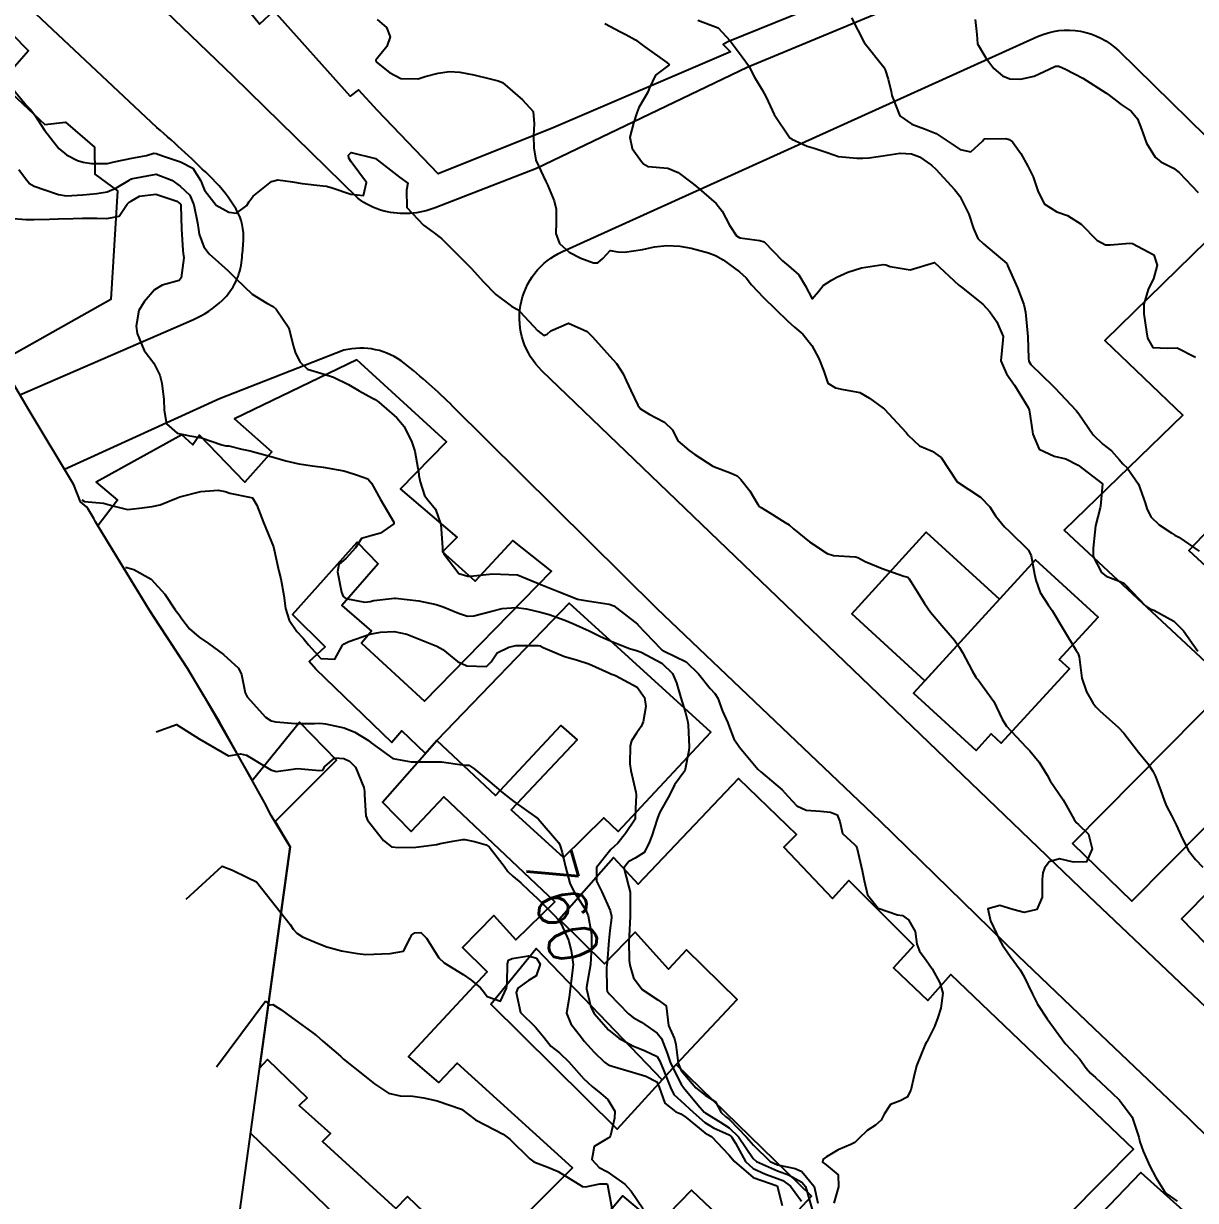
# Model space of a CAD drawing. Header units: metres. Extents: x 307586 to 320046, y 7427249 to 7434250.
# Drawn here: x 316696.3 to 316792.6, y 7432506.2 to 7432602.8 of the extents above; entities that cross this region are included whole.
import ezdxf
from ezdxf.enums import TextEntityAlignment as Align

# ---------------------------------------------------------------- set-up
doc = ezdxf.new("R2010")
doc.units = ezdxf.units.M
doc.header["$MEASUREMENT"] = 0
for name, color, linetype in [('Area', 45, 'Continuous'), ('Cotas', 45, 'Continuous'), ('Curvas de Nivel 1m', 11, 'Continuous'), ('Curvas de Nivel 5m', 15, 'Continuous'), ('Edificações', 30, 'Continuous'), ('Vias Primárias', 230, 'Continuous')]:
    doc.layers.add(name, color=color, linetype=linetype)
doc.styles.add('Style-STANDARD', font='STANDARD.shx')

msp = doc.modelspace()

# ---------------------------------------------------------------- linework, layer by layer
at = {"layer": 'Area'}
msp.add_polyline3d([(316711.079, 7432483.437, 768.896), (316718.211, 7432535.209, 767.11), (316718.044, 7432535.504, 766.591), (316716.675, 7432537.787, 761.171), (316716.127, 7432538.85, 761.051), (316712.411, 7432545.456, 765.061), (316709.795, 7432549.862, 761.771), (316707.037, 7432554.054, 762.871), (316706.641, 7432554.67, 762.941), (316703.254, 7432560.223, 763.591), (316702.243, 7432561.888, 763.741), (316702.105, 7432562.165, 762.661), (316701.687, 7432562.847, 762.831), (316701.604, 7432563.002, 762.841), (316701.505, 7432563.137, 762.973), (316701.018, 7432563.549, 758.56), (316700.461, 7432564.941, 758.551), (316696.782, 7432571.031, 758.541), (316692.667, 7432578.031, 762.681)], dxfattribs=at)
at = {"layer": 'Curvas de Nivel 1m', "flags": 128}
for points, elevation in [([(316751.702, 7432603.095), (316753.364, 7432602.481), (316754.339, 7432601.4), (316755.333, 7432600.094), (316755.868, 7432599.382), (316756.356, 7432598.417), (316756.981, 7432597.365), (316757.294, 7432596.777), (316757.967, 7432595.353), (316759.254, 7432593.449), (316759.314, 7432593.4), (316759.412, 7432593.338), (316760.671, 7432592.742), (316761.246, 7432592.598), (316762.316, 7432592.225), (316763.239, 7432591.913), (316764.753, 7432591.76), (316765.238, 7432591.761), (316765.767, 7432591.791), (316767.241, 7432592.008), (316768.296, 7432592.175), (316769.242, 7432592.126), (316769.904, 7432591.874), (316770.869, 7432591.195), (316771.228, 7432590.851), (316772.801, 7432589.174), (316773.198, 7432588.641), (316773.951, 7432587.162), (316774.338, 7432585.992), (316774.688, 7432585.155), (316775.156, 7432584.721), (316777.06, 7432583.121), (316777.09, 7432583.078), (316777.131, 7432582.947), (316777.95, 7432581.112), (316778.454, 7432579.745), (316778.611, 7432579.105), (316778.774, 7432577.395), (316778.781, 7432577.103), (316778.844, 7432575.303), (316778.869, 7432575.102), (316779.039, 7432574.828), (316780.846, 7432573.072), (316780.929, 7432572.988), (316781.011, 7432572.899), (316782.774, 7432571.052), (316782.989, 7432570.771), (316784.153, 7432569.038), (316784.955, 7432568.264), (316785.651, 7432567.72), (316786.28, 7432567.01), (316786.603, 7432566.669), (316786.936, 7432566.331), (316787.882, 7432564.99), (316788.438, 7432563.446), (316788.558, 7432562.983), (316788.886, 7432562.312), (316789.563, 7432561.653), (316790.628, 7432560.954), (316790.871, 7432560.808), (316791.179, 7432560.637), (316792.851, 7432559.49)], 753), ([(316764.312, 7432603.281), (316765.353, 7432601.27), (316766.961, 7432599.245), (316767.084, 7432599.007), (316767.313, 7432598.264), (316767.578, 7432597.237), (316767.612, 7432596.925), (316768.28, 7432595.23), (316769.273, 7432594.553), (316770.307, 7432594.165), (316771.262, 7432593.8), (316772.176, 7432593.181), (316773.246, 7432592.483), (316774.125, 7432592.28), (316775.066, 7432593.152), (316775.14, 7432593.265), (316775.256, 7432593.341), (316776.994, 7432593.386), (316777.256, 7432593.304), (316777.526, 7432593.117), (316778.218, 7432592.135), (316778.8, 7432591.104), (316779.22, 7432590.231), (316779.611, 7432589.094), (316780.132, 7432588.025), (316781.186, 7432587.357), (316782.053, 7432587.061), (316783.176, 7432586.346), (316784.461, 7432585.037), (316785.157, 7432584.641), (316785.545, 7432584.636), (316787.16, 7432584.797), (316787.39, 7432584.767), (316789.145, 7432583.819), (316789.421, 7432582.976), (316789.122, 7432581.843), (316788.811, 7432581.288), (316788.684, 7432580.984), (316788.316, 7432579.766), (316788.318, 7432578.988), (316788.542, 7432577.511), (316788.628, 7432576.984), (316789.055, 7432576.21), (316790.251, 7432576.158), (316791.055, 7432576.191), (316792.565, 7432575.418)], 752), ([(316774.458, 7432603.159), (316774.591, 7432601.927), (316774.649, 7432601.157), (316775.336, 7432599.999), (316776.009, 7432599.14), (316776.705, 7432598.517), (316777.315, 7432598.295), (316778.18, 7432598.246), (316779.317, 7432598.499), (316780.531, 7432599.082), (316781.069, 7432599.331), (316781.327, 7432599.31), (316781.884, 7432599.064), (316783.316, 7432598.329), (316785.201, 7432597.134), (316785.303, 7432597.07), (316785.328, 7432597.054), (316785.358, 7432597.029), (316786.463, 7432596.181), (316787.289, 7432595.623), (316787.795, 7432594.995), (316788.113, 7432594.149), (316788.529, 7432592.987), (316789.242, 7432591.846), (316789.724, 7432591.459), (316790.757, 7432590.957), (316791.228, 7432590.599), (316792.774, 7432588.934)], 751), ([(316744.064, 7432602.825), (316745.359, 7432602.149), (316745.781, 7432601.927), (316746.578, 7432601.492), (316747.344, 7432600.917), (316749.152, 7432599.635), (316749.323, 7432599.491), (316749.34, 7432599.46), (316749.322, 7432599.409), (316748.216, 7432598.569), (316747.702, 7432597.476), (316747.592, 7432597.184), (316747.291, 7432596.653), (316746.84, 7432595.926), (316746.679, 7432595.489), (316746.421, 7432594.649), (316746.124, 7432593.497), (316746.306, 7432592.557), (316747.067, 7432591.482), (316747.23, 7432591.313), (316747.62, 7432591.084), (316749.225, 7432590.933), (316750.068, 7432590.599), (316751.208, 7432589.739), (316751.578, 7432589.426), (316753.189, 7432588.04), (316753.698, 7432587.405), (316754.302, 7432586.262), (316754.868, 7432585.393), (316755.151, 7432585.227), (316756.799, 7432585.015), (316757.148, 7432584.882), (316758.657, 7432583.345), (316759.129, 7432582.931), (316759.984, 7432582.189), (316760.506, 7432581.319), (316761.096, 7432580.21), (316761.597, 7432580.814), (316761.979, 7432581.301), (316762.658, 7432581.754), (316763.12, 7432581.988), (316764.013, 7432582.392), (316765.128, 7432582.752), (316766.915, 7432583.027), (316767.131, 7432583.011), (316767.49, 7432582.876), (316769.127, 7432582.58), (316771.133, 7432583.19), (316773.115, 7432581.347), (316773.333, 7432581.168), (316775.092, 7432579.762), (316775.675, 7432579.141), (316776.258, 7432578.315), (316776.769, 7432577.124), (316776.745, 7432576.81), (316776.574, 7432575.127), (316777.027, 7432574.042), (316777.693, 7432573.113), (316778.812, 7432571.285), (316778.893, 7432571.101), (316778.985, 7432570.561), (316779.204, 7432569.096), (316779.734, 7432567.871), (316780.945, 7432567.283), (316781.901, 7432567.06), (316782.938, 7432566.547), (316784.923, 7432565.03), (316784.752, 7432563.174), (316784.721, 7432563.032), (316784.339, 7432561.574), (316784.301, 7432561.036), (316784.155, 7432559.735), (316784.169, 7432559.037), (316784.83, 7432557.746), (316785.232, 7432557.429), (316786.368, 7432557.007), (316786.686, 7432556.866), (316786.82, 7432556.73), (316788.464, 7432554.983), (316788.8, 7432554.763), (316789.138, 7432554.634), (316790.785, 7432553.732), (316791.584, 7432552.942), (316792.756, 7432551.269)], 754), ([(316695.296, 7432597.649), (316696.578, 7432596.09), (316696.917, 7432595.733), (316697.265, 7432595.299), (316698.055, 7432594.072), (316699.23, 7432592.549), (316699.854, 7432592.051), (316700.767, 7432591.585), (316701.217, 7432591.43), (316701.909, 7432591.33), (316703.216, 7432591.334), (316703.762, 7432591.46), (316705.221, 7432591.759), (316706.414, 7432591.972), (316707.019, 7432592.17), (316707.226, 7432592.157), (316707.734, 7432591.955), (316709.218, 7432591.471), (316710.219, 7432590.931), (316710.89, 7432589.915), (316710.977, 7432589.689), (316711.195, 7432589.132), (316712.134, 7432587.9), (316713.174, 7432587.319), (316713.813, 7432587.243), (316714.676, 7432587.875), (316714.866, 7432588.193), (316715.191, 7432588.653), (316716.698, 7432589.848), (316717.205, 7432589.992), (316718.403, 7432589.828), (316719.201, 7432589.674), (316720.906, 7432589.501), (316721.2, 7432589.456), (316721.662, 7432589.322), (316723.193, 7432588.804), (316724.253, 7432588.698), (316724.497, 7432589.757), (316723.228, 7432591.469), (316723.035, 7432591.772), (316723.005, 7432592.003), (316723.238, 7432592.229), (316725.233, 7432591.75), (316727.21, 7432590.205), (316727.872, 7432589.713), (316727.786, 7432589.125), (316727.801, 7432587.714), (316729.161, 7432586.252), (316729.966, 7432585.688), (316730.645, 7432585.174), (316731.143, 7432584.683), (316732.143, 7432583.66), (316733.123, 7432582.706), (316734.078, 7432581.64), (316735.097, 7432580.565), (316736.402, 7432579.61), (316736.842, 7432579.365), (316737.079, 7432579.18), (316738.568, 7432577.585), (316739.057, 7432577.206), (316739.331, 7432577.303), (316739.62, 7432577.572), (316741.07, 7432578.219), (316742.615, 7432577.534), (316743.056, 7432577.092), (316744.458, 7432575.516), (316745.027, 7432574.887), (316745.57, 7432574.053), (316745.817, 7432573.498), (316746.198, 7432572.685), (316746.781, 7432571.483), (316746.988, 7432571.18), (316747.712, 7432570.743), (316748.972, 7432570.072), (316749.617, 7432569.45), (316750.06, 7432568.549), (316750.946, 7432567.779), (316751.438, 7432567.425), (316752.929, 7432566.458), (316754.431, 7432565.884), (316754.917, 7432565.662), (316755.239, 7432565.385), (316755.962, 7432564.432), (316756.587, 7432563.365), (316756.712, 7432563.182), (316756.89, 7432563.068), (316757.609, 7432562.63), (316758.878, 7432561.851), (316759.195, 7432561.654), (316759.555, 7432561.33), (316760.857, 7432560.256), (316762.322, 7432559.295), (316762.841, 7432559.129), (316764.601, 7432559.024), (316764.84, 7432558.971), (316765.442, 7432558.649), (316766.831, 7432558.061), (316768.616, 7432557.431), (316768.825, 7432557.383), (316768.943, 7432557.337), (316769.056, 7432557.217), (316769.736, 7432556.13), (316770.302, 7432555.198), (316770.792, 7432554.477), (316771.889, 7432553.179), (316772.763, 7432552.179), (316773.179, 7432551.585), (316773.418, 7432551.16), (316774.232, 7432549.646), (316774.529, 7432549.143), (316774.618, 7432549.038), (316774.721, 7432548.925), (316775.988, 7432547.127), (316776.689, 7432545.687), (316777.033, 7432545.117), (316778.657, 7432543.397), (316778.946, 7432543.096), (316779.718, 7432542.158), (316780.368, 7432541.074), (316780.626, 7432540.627), (316781.699, 7432539.059), (316782.587, 7432537.444), (316782.749, 7432537.212), (316782.959, 7432537.044), (316783.777, 7432536.234), (316784.073, 7432535.027), (316783.621, 7432533.96), (316782.546, 7432533.944), (316781.39, 7432534.222), (316780.546, 7432533.962), (316780.162, 7432533.452), (316780.017, 7432533.078), (316779.956, 7432532.507), (316779.978, 7432531.078), (316779.527, 7432530.055), (316778.494, 7432529.808), (316777.548, 7432530.058), (316776.502, 7432530.396), (316775.521, 7432530.107), (316775.723, 7432529.128), (316776.467, 7432527.561), (316776.712, 7432527.118), (316777.354, 7432526.211), (316778.154, 7432525.103), (316778.436, 7432524.63), (316779.163, 7432523.089), (316779.592, 7432522.269), (316780.393, 7432521.07), (316781.845, 7432519.055), (316782.358, 7432518.521), (316783.066, 7432517.755), (316783.577, 7432517.031), (316783.924, 7432516.612), (316784.335, 7432516.264), (316785.697, 7432515.006), (316786.314, 7432514.386), (316787.368, 7432512.989), (316787.901, 7432511.359), (316787.984, 7432510.983), (316788.261, 7432510.213), (316788.819, 7432508.971), (316789.31, 7432508.04), (316789.997, 7432506.953), (316790.088, 7432506.818), (316790.22, 7432506.683), (316791.05, 7432506.106)], 756), ([(316695.94, 7432590.829), (316696.5, 7432590.091), (316696.806, 7432589.693), (316697.197, 7432589.457), (316698.087, 7432589.178), (316699.19, 7432588.79), (316699.821, 7432588.682), (316701.19, 7432588.76), (316702.344, 7432588.866), (316703.193, 7432589.003), (316703.903, 7432589.296), (316705.067, 7432589.991), (316705.151, 7432590.043), (316705.204, 7432590.058), (316705.306, 7432590.091), (316707.208, 7432590.443), (316708.512, 7432589.947), (316709.198, 7432589.459), (316709.977, 7432588.714), (316710.314, 7432587.923), (316710.625, 7432586.454), (316710.697, 7432585.917), (316710.75, 7432585.517), (316711.139, 7432584.483), (316711.57, 7432583.906), (316713.113, 7432582.541), (316713.755, 7432581.884), (316715.094, 7432580.583), (316716.304, 7432579.852), (316716.82, 7432579.583), (316717.078, 7432579.358), (316718.113, 7432577.829), (316718.48, 7432576.387), (316718.63, 7432575.824), (316719.025, 7432575.035), (316719.654, 7432574.445), (316721.015, 7432574.015), (316721.78, 7432573.782), (316723.007, 7432573.184), (316723.901, 7432572.66), (316724.996, 7432572.062), (316725.204, 7432571.947), (316725.506, 7432571.735), (316726.974, 7432570.44), (316727.591, 7432569.714), (316728.225, 7432568.433), (316728.456, 7432567.705), (316728.781, 7432565.835), (316728.8, 7432565.701), (316728.908, 7432565.175), (316729.257, 7432564.055), (316729.536, 7432563.69), (316730.15, 7432562.946), (316730.583, 7432561.674), (316730.733, 7432559.783), (316730.725, 7432559.672), (316730.723, 7432559.553), (316730.839, 7432559.278), (316732.062, 7432557.658), (316732.82, 7432557.444), (316733.028, 7432557.439), (316734.823, 7432557.62), (316736.822, 7432557.546), (316736.886, 7432557.535), (316738.811, 7432556.758), (316740.16, 7432556.202), (316740.799, 7432555.961), (316741.826, 7432555.54), (316742.791, 7432555.368), (316744.425, 7432555.141), (316744.788, 7432554.993), (316746.734, 7432553.48), (316746.773, 7432553.443), (316748.647, 7432551.461), (316748.752, 7432551.38), (316748.937, 7432551.27), (316750.738, 7432550.404), (316751.763, 7432549.42), (316752.711, 7432548.205), (316753.098, 7432547.795), (316753.338, 7432547.4), (316753.728, 7432546.354), (316754.146, 7432545.388), (316754.292, 7432545.009), (316754.66, 7432544.083), (316755.114, 7432543.375), (316756.635, 7432541.567), (316756.859, 7432541.358), (316758.611, 7432539.881), (316759.107, 7432539.332), (316759.832, 7432538.559), (316760.592, 7432538.222), (316761.763, 7432538.127), (316762.591, 7432538.059), (316763.138, 7432537.832), (316763.347, 7432537.279), (316763.585, 7432536.287), (316764.564, 7432535.391), (316764.694, 7432535.259), (316764.771, 7432535.047), (316765.195, 7432533.253), (316765.34, 7432532.436), (316765.633, 7432531.249), (316766.497, 7432530.176), (316768.098, 7432529.615), (316768.488, 7432529.558), (316768.996, 7432529.212), (316769.528, 7432528.259), (316769.687, 7432527.202), (316769.885, 7432526.626), (316770.45, 7432525.884), (316770.93, 7432525.185), (316771.565, 7432524.039), (316771.817, 7432523.176), (316771.64, 7432521.938), (316771.396, 7432521.18), (316771.118, 7432520.447), (316770.487, 7432519.189), (316770.446, 7432519.105), (316770.361, 7432518.954), (316769.641, 7432517.201), (316769.444, 7432516.313), (316769.174, 7432515.207), (316768.891, 7432514.635), (316768.31, 7432514.327), (316767.505, 7432514.028), (316766.988, 7432513.233), (316766.762, 7432512.762), (316766.284, 7432512.339), (316765.613, 7432511.913), (316764.922, 7432511.254), (316764.6, 7432510.925), (316764.265, 7432510.751), (316763.212, 7432510.322), (316762.25, 7432509.747), (316761.989, 7432509.55), (316761.92, 7432509.293), (316762.241, 7432509.072), (316763.215, 7432508.258), (316763.258, 7432507.274), (316762.873, 7432505.943)], 757), ([(316695.164, 7432586.826), (316696.522, 7432586.73), (316697.163, 7432586.732), (316698.473, 7432586.758), (316699.164, 7432586.769), (316700.403, 7432586.802), (316701.165, 7432586.829), (316702.336, 7432586.847), (316703.165, 7432586.822), (316704.178, 7432586.99), (316704.838, 7432587.993), (316705.015, 7432588.161), (316705.186, 7432588.268), (316705.852, 7432588.643), (316707.191, 7432588.806), (316708.905, 7432588.224), (316709.184, 7432588.015), (316709.221, 7432587.977), (316709.238, 7432587.939), (316709.245, 7432587.876), (316709.311, 7432585.938), (316709.402, 7432584.203), (316709.446, 7432583.935), (316709.493, 7432583.569), (316709.265, 7432581.938), (316709.101, 7432581.72), (316707.715, 7432581.336), (316707.093, 7432580.959), (316706.247, 7432579.968), (316705.799, 7432579.249), (316705.571, 7432577.975), (316705.651, 7432577.377), (316706.225, 7432575.968), (316707.022, 7432574.915), (316707.533, 7432573.955), (316707.676, 7432573.28), (316707.841, 7432571.951), (316707.87, 7432571.055), (316708.063, 7432569.949), (316708.955, 7432569.173), (316709.975, 7432568.947), (316710.952, 7432568.808), (316712.607, 7432568.233), (316712.945, 7432568.134), (316713.184, 7432568.125), (316714.259, 7432567.87), (316714.941, 7432567.716), (316715.126, 7432567.673), (316716.933, 7432567.175), (316717.864, 7432566.895), (316718.925, 7432566.651), (316720.254, 7432566.469), (316720.922, 7432566.374), (316722.618, 7432566.072), (316722.916, 7432566), (316723.66, 7432565.759), (316724.594, 7432565.429), (316724.906, 7432565.083), (316725.641, 7432563.733), (316726.734, 7432561.862), (316726.729, 7432561.721), (316725.632, 7432560.961), (316724.858, 7432560.759), (316724.075, 7432560.531), (316723.578, 7432559.759), (316722.834, 7432558.904), (316722.217, 7432558.388), (316722.107, 7432557.777), (316722.445, 7432556.127), (316722.571, 7432555.772), (316722.791, 7432555.594), (316724.343, 7432555.302), (316724.789, 7432555.361), (316725.105, 7432555.422), (316726.792, 7432555.636), (316726.877, 7432555.635), (316728.79, 7432555.399), (316730.217, 7432555.108), (316730.785, 7432554.915), (316732.056, 7432554.381), (316732.778, 7432554.158), (316733.299, 7432554.163), (316734.782, 7432554.563), (316735.618, 7432554.778), (316736.786, 7432554.863), (316737.626, 7432554.75), (316738.782, 7432554.481), (316739.489, 7432554.278), (316740.775, 7432553.808), (316741.422, 7432553.544), (316742.767, 7432552.929), (316743.711, 7432552.465), (316744.758, 7432551.998), (316746.089, 7432551.487), (316746.75, 7432551.298), (316747.034, 7432551.192), (316748.735, 7432550.298), (316749.616, 7432549.447), (316749.936, 7432548.663), (316750.294, 7432547.436), (316750.684, 7432546.199), (316750.865, 7432545.428), (316750.901, 7432545.198), (316750.99, 7432543.427), (316750.967, 7432543.109), (316750.633, 7432541.43), (316749.771, 7432540.287), (316749.368, 7432539.449), (316748.589, 7432538.043), (316748.399, 7432537.648), (316748.347, 7432537.462), (316747.917, 7432536.112), (316747.676, 7432535.469), (316747.294, 7432534.724), (316746.541, 7432534.282), (316746.035, 7432533.988), (316745.62, 7432533.489), (316746.002, 7432532.001), (316746.153, 7432531.484), (316746.147, 7432529.824), (316746.137, 7432529.483), (316746.059, 7432527.892), (316746.044, 7432527.484), (316746.065, 7432525.858), (316746.103, 7432525.483), (316746.423, 7432524.453), (316747.123, 7432523.473), (316748.405, 7432522.635), (316749.086, 7432522.136), (316749.167, 7432521.448), (316749.29, 7432520.536), (316749.78, 7432519.439), (316749.9, 7432518.979), (316750.073, 7432517.434), (316750.334, 7432516.834), (316751.541, 7432515.418), (316752.307, 7432514.799), (316753.157, 7432514.253), (316753.622, 7432513.39), (316753.963, 7432513.059), (316754.287, 7432512.817), (316755.687, 7432511.366), (316756.263, 7432510.684), (316757.642, 7432509.346), (316758.24, 7432509.081), (316759.7, 7432508.781), (316760.235, 7432508.526), (316761.236, 7432507.3), (316761.56, 7432505.946)], 758), ([(316701.113, 7432563.7), (316701.341, 7432563.57), (316702.884, 7432563.427), (316703.666, 7432563.213), (316704.877, 7432562.92), (316705.842, 7432563.007), (316706.881, 7432563.148), (316707.541, 7432563.295), (316708.891, 7432563.835), (316709.152, 7432563.936), (316710.898, 7432564.385), (316712.298, 7432564.497), (316712.898, 7432564.388), (316713.261, 7432564.249), (316714.894, 7432563.926), (316715.117, 7432563.858), (316715.485, 7432563.256), (316716.043, 7432561.848), (316716.843, 7432559.84), (316717.301, 7432557.835), (316717.445, 7432557.202), (316717.701, 7432555.831), (316717.845, 7432554.767), (316718.141, 7432553.826), (316718.764, 7432552.9), (316719.283, 7432552.337), (316719.721, 7432551.805), (316720.736, 7432550.657), (316721.891, 7432550.623), (316722.529, 7432551.772), (316722.654, 7432551.871), (316722.754, 7432551.92), (316723.053, 7432552.063), (316724.762, 7432552.669), (316725.649, 7432552.846), (316726.765, 7432552.887), (316727.792, 7432552.68), (316728.759, 7432552.29), (316729.184, 7432552.12), (316730.266, 7432551.677), (316730.749, 7432551.397), (316731.959, 7432550.434), (316732.729, 7432550.079), (316734.338, 7432550.017), (316734.734, 7432550.388), (316735.214, 7432551.147), (316736.177, 7432551.606), (316736.639, 7432551.716), (316736.754, 7432551.73), (316738.595, 7432551.741), (316738.754, 7432551.699), (316738.833, 7432551.659), (316739, 7432551.576), (316740.742, 7432550.847), (316741.722, 7432550.556), (316742.733, 7432550.219), (316744.386, 7432549.505), (316744.609, 7432549.389), (316744.721, 7432549.349), (316744.94, 7432549.279), (316746.711, 7432548.302), (316747.305, 7432547.474), (316747.429, 7432546.736), (316747.197, 7432545.475), (316747.05, 7432545.095), (316746.664, 7432544.546), (316746.246, 7432543.895), (316746.147, 7432543.485), (316746.113, 7432542.01), (316746.187, 7432541.484), (316746.606, 7432539.685), (316746.642, 7432539.48), (316746.644, 7432539.438), (316746.591, 7432538.31), (316746.561, 7432537.503), (316746.55, 7432537.48), (316745.763, 7432536.29), (316745.119, 7432535.494), (316744.833, 7432535.215), (316744.548, 7432534.976), (316743.389, 7432533.517), (316743.385, 7432532.38), (316743.826, 7432531.51), (316744.49, 7432529.963), (316744.607, 7432529.499), (316744.61, 7432529.37), (316744.471, 7432528.342), (316744.378, 7432527.501), (316744.24, 7432525.699), (316744.22, 7432525.503), (316744.206, 7432525.278), (316744.213, 7432523.503), (316744.252, 7432523.343), (316744.409, 7432523.12), (316746.003, 7432521.484), (316746.388, 7432521.18), (316747.06, 7432520.796), (316748.369, 7432519.897), (316748.7, 7432519.455), (316749.166, 7432518.263), (316749.439, 7432517.444), (316750.317, 7432515.712), (316750.52, 7432515.428), (316751.708, 7432514.006), (316752.219, 7432513.411), (316752.292, 7432513.342), (316753.496, 7432512.603), (316754.28, 7432512.116), (316755.03, 7432511.372), (316756.246, 7432509.597), (316756.503, 7432509.357), (316758.235, 7432508.576), (316759.153, 7432508.247), (316760.226, 7432507.657), (316760.529, 7432507.307), (316760.686, 7432506.838), (316761.12, 7432505.301)], 759), ([(316707.223, 7432544.64), (316708.898, 7432545.251), (316710.743, 7432544.069), (316713.17, 7432542.676), (316714.152, 7432542.849), (316714.642, 7432542.739), (316716.088, 7432541.845), (316716.628, 7432541.538), (316717.07, 7432541.392), (316718.63, 7432541.619), (316718.813, 7432541.634), (316720.628, 7432541.459), (316720.916, 7432541.5), (316721.069, 7432541.786), (316721.899, 7432542.519), (316722.64, 7432542.456), (316723.1, 7432542.225), (316723.578, 7432541.756), (316724.28, 7432540.073), (316724.327, 7432539.744), (316724.325, 7432539.469), (316724.448, 7432537.742), (316724.578, 7432537.379), (316725.877, 7432535.727), (316726.548, 7432535.212), (316727.122, 7432535.139), (316728.548, 7432535.181), (316730.277, 7432535.401), (316730.551, 7432535.473), (316730.711, 7432535.509), (316731.568, 7432535.66), (316732.392, 7432535.815), (316732.555, 7432535.816), (316733.35, 7432535.638), (316734.305, 7432535.378), (316734.549, 7432535.205), (316735.788, 7432533.607), (316736.097, 7432533.172), (316736.525, 7432532.76), (316737.163, 7432532.237), (316737.86, 7432531.587), (316738.504, 7432530.984), (316739.917, 7432529.558), (316740.193, 7432529.267), (316740.476, 7432528.87), (316741.066, 7432527.544), (316741.307, 7432526.685), (316741.449, 7432525.54), (316741.348, 7432524.617), (316741.214, 7432523.542), (316741.123, 7432522.825), (316740.916, 7432521.545), (316741.267, 7432520.654), (316742.137, 7432519.532), (316742.36, 7432519.253), (316743.172, 7432518.338), (316744.037, 7432517.505), (316744.34, 7432517.305), (316744.657, 7432517.178), (316746.331, 7432516.689), (316747.433, 7432516.362), (316748.319, 7432515.89), (316748.51, 7432515.457), (316748.993, 7432514.142), (316749.9, 7432513.436), (316750.172, 7432513.312), (316750.291, 7432513.271), (316750.733, 7432512.981), (316752.276, 7432511.706), (316752.458, 7432511.591), (316752.805, 7432511.402), (316754.251, 7432509.898), (316754.673, 7432509.376), (316756.23, 7432508.052), (316758.212, 7432507.351), (316758.614, 7432505.741)], 761), ([(316709.693, 7432530.89), (316712.628, 7432533.6), (316713.486, 7432533.279), (316714.717, 7432532.676), (316715.472, 7432532.32), (316718.223, 7432528.827), (316718.469, 7432528.448), (316718.761, 7432528.111), (316719.244, 7432527.808), (316720.455, 7432527.277), (316721.245, 7432526.988), (316722.446, 7432526.66), (316723.762, 7432526.431), (316724.442, 7432526.359), (316725.759, 7432526.411), (316726.444, 7432526.44), (316727.517, 7432526.64), (316728.081, 7432527.704), (316728.2, 7432527.968), (316728.467, 7432528.136), (316728.939, 7432528.164), (316729.419, 7432527.686), (316730.439, 7432526.073), (316730.86, 7432525.666), (316732.423, 7432524.702), (316733.055, 7432524.277), (316733.85, 7432523.628), (316734.099, 7432523.314), (316734.406, 7432522.9), (316735.487, 7432522.524), (316735.978, 7432523.604), (316736.031, 7432523.99), (316736.059, 7432525.604), (316736.146, 7432525.894), (316736.439, 7432526.036), (316737.785, 7432526.244), (316738.44, 7432526.065), (316738.743, 7432525.575), (316738.423, 7432524.601), (316737.794, 7432524.212), (316736.93, 7432523.595), (316736.771, 7432523.234), (316737.131, 7432521.593), (316738.375, 7432520.388), (316739.041, 7432519.57), (316739.614, 7432518.82), (316740.35, 7432518.29), (316741.11, 7432517.542), (316742.322, 7432516.15), (316743.02, 7432515.519), (316743.736, 7432514.937), (316744.302, 7432514.439), (316744.887, 7432513.494), (316744.857, 7432512.924), (316744.517, 7432511.498), (316744.435, 7432511.334), (316744.269, 7432511.25), (316743.182, 7432510.593), (316743.004, 7432509.519), (316743.602, 7432508.875), (316744.233, 7432508.543), (316745.693, 7432507.485), (316746.214, 7432506.915), (316747.206, 7432505.47)], 762), ([(316712.163, 7432517.14), (316716.183, 7432522.497), (316716.228, 7432522.489), (316716.298, 7432522.454), (316716.341, 7432522.434), (316716.496, 7432522.234), (316716.521, 7432522.21), (316716.585, 7432522.215), (316716.799, 7432522.238), (316717.454, 7432521.829), (316718.383, 7432521.162), (316720.272, 7432519.791), (316720.328, 7432519.756), (316720.362, 7432519.731), (316720.913, 7432519.229), (316722.345, 7432517.994), (316722.461, 7432517.885), (316722.598, 7432517.766), (316724.323, 7432516.402), (316725.141, 7432515.732), (316726.305, 7432514.967), (316727.263, 7432514.751), (316728.303, 7432514.721), (316729.206, 7432514.591), (316730.3, 7432514.339), (316732.293, 7432513.65), (316733.429, 7432512.777), (316734.28, 7432512.351), (316735.723, 7432511.605), (316736.267, 7432511.186), (316737.915, 7432509.583), (316738.241, 7432509.339), (316739.503, 7432508.829), (316740.233, 7432508.53), (316741.877, 7432507.533), (316742.219, 7432507.295), (316742.476, 7432507.27), (316743.657, 7432507.508), (316744.223, 7432507.513), (316744.247, 7432507.5), (316744.285, 7432507.436), (316744.631, 7432505.496)], 763)]:
    msp.add_lwpolyline(points, dxfattribs=dict(at, elevation=elevation))
at = {"layer": 'Curvas de Nivel 5m', "flags": 128}
for points, elevation in [([(316725.367, 7432603.164), (316726.13, 7432602.507), (316726.443, 7432601.734), (316726.152, 7432600.926), (316725.326, 7432599.93), (316725.25, 7432599.825), (316725.249, 7432599.751), (316725.322, 7432599.645), (316726.379, 7432598.799), (316727.309, 7432598.307), (316728.732, 7432598.282), (316729.311, 7432598.47), (316730.384, 7432598.755), (316731.315, 7432598.871), (316732.151, 7432598.825), (316733.312, 7432598.602), (316734.652, 7432598.294), (316735.308, 7432598.125), (316735.657, 7432597.975), (316736.069, 7432597.619), (316737.287, 7432596.557), (316738.162, 7432595.591), (316738.268, 7432594.584), (316738.212, 7432593.59), (316738.225, 7432592.609), (316738.404, 7432591.588), (316739.207, 7432589.851), (316739.348, 7432589.578), (316739.889, 7432588.268), (316740.065, 7432587.567), (316740.073, 7432586.473), (316740.05, 7432585.567), (316740.351, 7432584.767), (316741.138, 7432584.058), (316742.079, 7432583.541), (316743.129, 7432583.171), (316743.476, 7432583.18), (316743.908, 7432583.522), (316744.485, 7432584.171), (316745.139, 7432584.083), (316745.667, 7432584.031), (316747.141, 7432584.262), (316748.143, 7432584.47), (316749.144, 7432584.584), (316750.23, 7432584.53), (316751.142, 7432584.368), (316752.561, 7432583.994), (316753.137, 7432583.783), (316753.767, 7432583.404), (316755.123, 7432582.44), (316755.664, 7432581.927), (316756.113, 7432581.375), (316757.097, 7432580.316), (316758.078, 7432579.35), (316759.073, 7432578.364), (316759.626, 7432577.889), (316760.306, 7432577.321), (316761.049, 7432576.366), (316761.629, 7432575.304), (316762.039, 7432574.284), (316762.358, 7432573.297), (316763.009, 7432572.891), (316763.492, 7432572.801), (316765.005, 7432572.511), (316765.785, 7432572.042), (316766.915, 7432571.241), (316766.992, 7432571.177), (316768.795, 7432569.222), (316768.961, 7432569.008), (316769.896, 7432568.15), (316770.948, 7432567.686), (316771.68, 7432567.183), (316772.924, 7432565.254), (316773.003, 7432565.169), (316774.904, 7432563.92), (316775.68, 7432563.138), (316776.139, 7432562.385), (316776.876, 7432561.477), (316777.258, 7432561.116), (316778.85, 7432559.557), (316779.071, 7432559.097), (316779.337, 7432557.601), (316779.436, 7432557.091), (316779.809, 7432556.081), (316780.459, 7432555.075), (316780.796, 7432554.6), (316781.727, 7432553.06), (316782.756, 7432551.331), (316782.868, 7432551.162), (316782.932, 7432551.047), (316782.998, 7432550.798), (316783.224, 7432549.042), (316783.602, 7432547.927), (316784.137, 7432547.028), (316784.38, 7432546.705), (316784.697, 7432546.378), (316786.247, 7432545.004), (316786.676, 7432544.539), (316787.881, 7432542.988), (316788.644, 7432542.05), (316789.068, 7432541.404), (316789.271, 7432540.97), (316789.696, 7432539.885), (316790.014, 7432538.959), (316790.185, 7432538.542), (316790.591, 7432537.776), (316791.005, 7432536.946), (316791.359, 7432536.158), (316791.97, 7432534.936), (316792.551, 7432534.167), (316793.162, 7432533.54)], 755), ([(316704.713, 7432558.15), (316704.746, 7432558.138), (316704.825, 7432558.145), (316705.398, 7432557.974), (316706.811, 7432557.174), (316707.927, 7432555.949), (316708.78, 7432554.671), (316709.097, 7432554.256), (316709.33, 7432553.932), (316709.952, 7432553.113), (316710.758, 7432552.424), (316711.505, 7432551.902), (316712.74, 7432550.999), (316713.967, 7432549.871), (316714.219, 7432549.368), (316714.525, 7432547.863), (316714.698, 7432547.514), (316716.208, 7432545.845), (316716.67, 7432545.543), (316717.046, 7432545.46), (316718.668, 7432545.325), (316720.216, 7432545.344), (316720.669, 7432545.359), (316721.137, 7432545.317), (316722.665, 7432544.98), (316723.531, 7432544.626), (316724.655, 7432543.93), (316724.881, 7432543.738), (316726.64, 7432542.467), (316728.149, 7432542.193), (316728.638, 7432542.183), (316729.135, 7432542.19), (316730.638, 7432542.195), (316732.356, 7432541.932), (316732.636, 7432541.911), (316732.885, 7432541.896), (316733.3, 7432541.64), (316734.617, 7432540.539), (316735.713, 7432539.609), (316736.596, 7432538.916), (316738.487, 7432537.581), (316738.582, 7432537.489), (316740.248, 7432535.555), (316740.362, 7432535.364), (316740.545, 7432534.745), (316740.825, 7432533.547), (316741.198, 7432532.222), (316741.515, 7432531.54), (316742.49, 7432529.994), (316742.7, 7432529.527), (316742.977, 7432528.031), (316742.972, 7432527.522), (316742.954, 7432527.024), (316742.892, 7432525.523), (316742.563, 7432523.676), (316742.554, 7432523.528), (316742.902, 7432522.027), (316743.171, 7432521.518), (316744.373, 7432520.18), (316745.206, 7432519.492), (316746.357, 7432518.854), (316747.368, 7432518.455), (316748.348, 7432517.971), (316748.543, 7432517.655), (316748.619, 7432517.456), (316748.858, 7432516.93), (316749.456, 7432515.443), (316749.737, 7432514.868), (316750.302, 7432514.339), (316751.313, 7432513.42), (316752.284, 7432512.548), (316752.994, 7432512.113), (316754.275, 7432511.542), (316754.467, 7432511.378), (316754.788, 7432510.852), (316755.612, 7432509.366), (316756.237, 7432508.77), (316757.264, 7432508.319), (316758.229, 7432507.965), (316758.681, 7432507.787), (316759.314, 7432507.324), (316759.696, 7432506.796), (316760.211, 7432506.085)], 760)]:
    msp.add_lwpolyline(points, dxfattribs=dict(at, elevation=elevation))
at = {"layer": 'Edificações'}
for points, elevation in [([(316691.224, 7432606.199), (316696.75, 7432600.593), (316694.448, 7432597.951), (316698.088, 7432594.525), (316699.762, 7432594.733), (316702.154, 7432592.671), (316702.196, 7432590.456), (316704.037, 7432589.077), (316703.493, 7432580.154), (316694.419, 7432575.05)], 756.512), ([(316731.313, 7432498.715), (316741.399, 7432508.829), (316731.939, 7432517.436), (316730.442, 7432515.834), (316727.93, 7432517.97), (316734.392, 7432524.922), (316732.374, 7432526.945), (316734.956, 7432529.557), (316736.745, 7432527.574), (316739.961, 7432530.68), (316730.848, 7432539.3), (316728.168, 7432536.462), (316725.809, 7432538.871), (316730.264, 7432543.923), (316735.088, 7432539.425), (316740.449, 7432545.154), (316741.789, 7432543.976), (316736.372, 7432538.237), (316740.661, 7432534.328), (316743.984, 7432537.594), (316745.164, 7432536.47), (316752.776, 7432544.608), (316741.141, 7432555.225), (316730.264, 7432543.923), (316729.34, 7432542.875), (316727.388, 7432544.717), (316726.576, 7432543.772), (316720.322, 7432549.782), (316719.781, 7432550.424), (316721.096, 7432551.633), (316718.41, 7432554.282), (316723.713, 7432560.236), (316725.458, 7432558.434), (316722.463, 7432555.02), (316724.901, 7432552.919), (316724.088, 7432551.937), (316729.265, 7432547.161), (316739.672, 7432557.844), (316736.494, 7432560.361), (316733.426, 7432557.023), (316730.742, 7432559.43), (316731.947, 7432560.634), (316727.286, 7432564.594), (316731.056, 7432568.465), (316723.7, 7432575.204), (316713.658, 7432570.365), (316716.716, 7432567.654), (316714.514, 7432565.141), (316710.768, 7432569.02), (316710.227, 7432568.231), (316709.321, 7432569.049), (316702.292, 7432565.15), (316704.038, 7432563.665), (316702.432, 7432561.577), (316706.641, 7432554.67), (316709.795, 7432549.862), (316711.146, 7432547.587), (316715.116, 7432540.648), (316718.993, 7432545.439), (316722.029, 7432542.309), (316716.982, 7432537.275), (316718.211, 7432535.209), (316715.704, 7432517.01), (316716.351, 7432517.733), (316719.625, 7432514.594), (316718.964, 7432513.967), (316721.544, 7432511.654), (316720.882, 7432510.993), (316726.909, 7432505.496), (316727.868, 7432506.487), (316731.048, 7432503.406)], 763.713)]:
    msp.add_lwpolyline(points, dxfattribs=dict(at, elevation=elevation))
for points in [[(316765.871, 7432606.093), (316754.167, 7432601.328), (316753.778, 7432601.102), (316754.389, 7432600.492), (316739.864, 7432594.273), (316730.375, 7432590.466), (316725.382, 7432595.668), (316723.826, 7432597.387), (316723.14, 7432596.846), (316716.889, 7432603.853), (316715.697, 7432602.771), (316714.18, 7432604.647)], [(316794.642, 7432586.105), (316785.128, 7432576.785), (316791.532, 7432570.663), (316781.774, 7432561.222), (316795.373, 7432548.53), (316782.454, 7432535.481), (316787.339, 7432530.73), (316796.291, 7432539.786)], [(316799.608, 7432552.511), (316792.012, 7432559.528), (316806.704, 7432574.933)], [(316781.378, 7432550.59), (316784.557, 7432554.064), (316779.424, 7432558.761), (316769.417, 7432547.824), (316774.55, 7432543.127), (316775.779, 7432544.47), (316776.608, 7432543.712), (316782.207, 7432549.831), (316781.378, 7432550.59)], [(316756.691, 7432501.842), (316761.036, 7432506.498), (316749.905, 7432517.327), (316745.076, 7432512.017), (316734.686, 7432522.272), (316738.414, 7432526.85), (316748.757, 7432516.066), (316749.905, 7432517.327), (316754.92, 7432522.649), (316750.764, 7432526.739), (316749.297, 7432525.151), (316746.546, 7432528.204), (316744.04, 7432525.579), (316740.306, 7432529.265), (316744.768, 7432534.332), (316746.785, 7432532.134), (316755.036, 7432540.802), (316759.803, 7432536.224), (316758.764, 7432535.186), (316762.747, 7432530.962), (316764.091, 7432532.427), (316769.422, 7432527.095), (316767.772, 7432525.264), (316770.583, 7432522.578), (316772.478, 7432524.714), (316787.455, 7432510.362), (316776.882, 7432499.656)], [(316798.759, 7432536.748), (316791.409, 7432529.286), (316793.308, 7432527.349)], [(316778.41, 7432498.374), (316788.066, 7432508.446), (316798.653, 7432498.963)], [(316735.596, 7432494.699), (316745.497, 7432506.542), (316748.376, 7432504.126), (316751.187, 7432506.995), (316755.893, 7432502.539)]]:
    msp.add_lwpolyline(points, dxfattribs=at)
msp.add_lwpolyline([(316770.346, 7432548.84), (316764.331, 7432554.343), (316770.454, 7432561.035), (316776.469, 7432555.532)], close=True, dxfattribs=at)
at = {"layer": 'Vias Primárias'}
for points, elevation in [([(316707.468, 7432675.775), (316722.779, 7432661.836), (316740.04, 7432645.078), (316760.22, 7432625.841), (316770.837, 7432615.041, -0.06203), (316772.682, 7432612.628, -0.227117), (316772.951, 7432609.378, -0.071397), (316771.071, 7432605.993, -0.147234), (316769.857, 7432605.109), (316755.76, 7432599.206), (316738.437, 7432590.916), (316730.141, 7432587.687, -0.154901), (316725.946, 7432587.419, -0.107148), (316723.766, 7432588.491), (316713.557, 7432598.464), (316698.247, 7432613.227), (316684.481, 7432626.454), (316673.936, 7432636.73), (316664.1, 7432646.133), (316653.46, 7432656.238), (316641.773, 7432667.622)], 750.262), ([(316707.468, 7432675.775), (316722.779, 7432661.836), (316740.04, 7432645.078), (316760.22, 7432625.841), (316770.837, 7432615.041, -0.06203), (316772.682, 7432612.628, -0.227117), (316772.951, 7432609.378, -0.071397), (316771.071, 7432605.993, -0.147234), (316769.857, 7432605.109), (316755.76, 7432599.206), (316738.437, 7432590.916), (316730.141, 7432587.687, -0.154901), (316725.946, 7432587.419, -0.107148), (316723.766, 7432588.491), (316713.557, 7432598.464), (316698.247, 7432613.227), (316684.481, 7432626.454), (316673.936, 7432636.73), (316664.1, 7432646.133), (316653.46, 7432656.238), (316641.773, 7432667.622)], 750.262), ([(316696.017, 7432572.332), (316710.287, 7432578.52, 0.089256), (316712.657, 7432580.098, 0.18039), (316714.256, 7432583.421, 0.004144), (316714.384, 7432584.955, 0.152713), (316713.776, 7432587.575, 0.065177), (316711.843, 7432590.06, 0.015534), (316707.288, 7432594.289), (316692.398, 7432608.277), (316682.639, 7432617.811), (316668.128, 7432632.041), (316653.591, 7432645.516), (316649.136, 7432649.578)], 759.311), ([(316696.017, 7432572.332), (316710.287, 7432578.52, 0.089256), (316712.657, 7432580.098, 0.18039), (316714.256, 7432583.421, 0.004144), (316714.384, 7432584.955, 0.152713), (316713.776, 7432587.575, 0.065177), (316711.843, 7432590.06, 0.015534), (316707.288, 7432594.289), (316692.398, 7432608.277), (316682.639, 7432617.811), (316668.128, 7432632.041), (316653.591, 7432645.516), (316649.136, 7432649.578)], 759.311), ([(316806.2, 7432498.912), (316792.003, 7432512.894), (316784.234, 7432520.283), (316777.985, 7432526.262), (316766.646, 7432537.345), (316748.365, 7432554.752), (316731.586, 7432571.379, 0.027667), (316727.591, 7432574.922, 0.234021), (316722.627, 7432575.982), (316712.411, 7432571.987), (316699.705, 7432566.192)], 767.921), ([(316806.2, 7432498.912), (316792.003, 7432512.894), (316784.234, 7432520.283), (316777.985, 7432526.262), (316766.646, 7432537.345), (316748.365, 7432554.752), (316731.586, 7432571.379, 0.027667), (316727.591, 7432574.922, 0.234021), (316722.627, 7432575.982), (316712.411, 7432571.987), (316699.705, 7432566.192)], 767.921)]:
    msp.add_lwpolyline(points, format="xyb", dxfattribs=dict(at, elevation=elevation))
msp.add_lwpolyline([(316869.716, 7432448.485), (316807.854, 7432508.311), (316783.8, 7432531.156), (316738.895, 7432574.31, -0.530591), (316740.579, 7432584.103), (316779.591, 7432601.749, -0.309284), (316786.263, 7432600.569), (316800.578, 7432586.548)], format="xyb", dxfattribs=at)
msp.add_lwpolyline([(316869.716, 7432448.485), (316807.854, 7432508.311), (316783.8, 7432531.156), (316738.895, 7432574.31, -0.530591), (316740.579, 7432584.103), (316779.591, 7432601.749, -0.309284), (316786.263, 7432600.569), (316800.578, 7432586.548)], format="xyb", dxfattribs=at)
at = {"layer": 'Vias Primárias', "elevation": 767.921}
msp.add_lwpolyline([(316714.972, 7432511.695), (316734.238, 7432493.088)], dxfattribs=at)
msp.add_lwpolyline([(316714.972, 7432511.695), (316734.238, 7432493.088)], dxfattribs=at)

# ---------------------------------------------------------------- texts
at = {"layer": 'Cotas', "style": 'Style-STANDARD'}
msp.add_text('760', height=4, rotation=286.20851, dxfattribs=at).set_placement((316740.557, 7432530.28, 760), align=Align.MIDDLE_CENTER)

doc.saveas('drawing.dxf')
